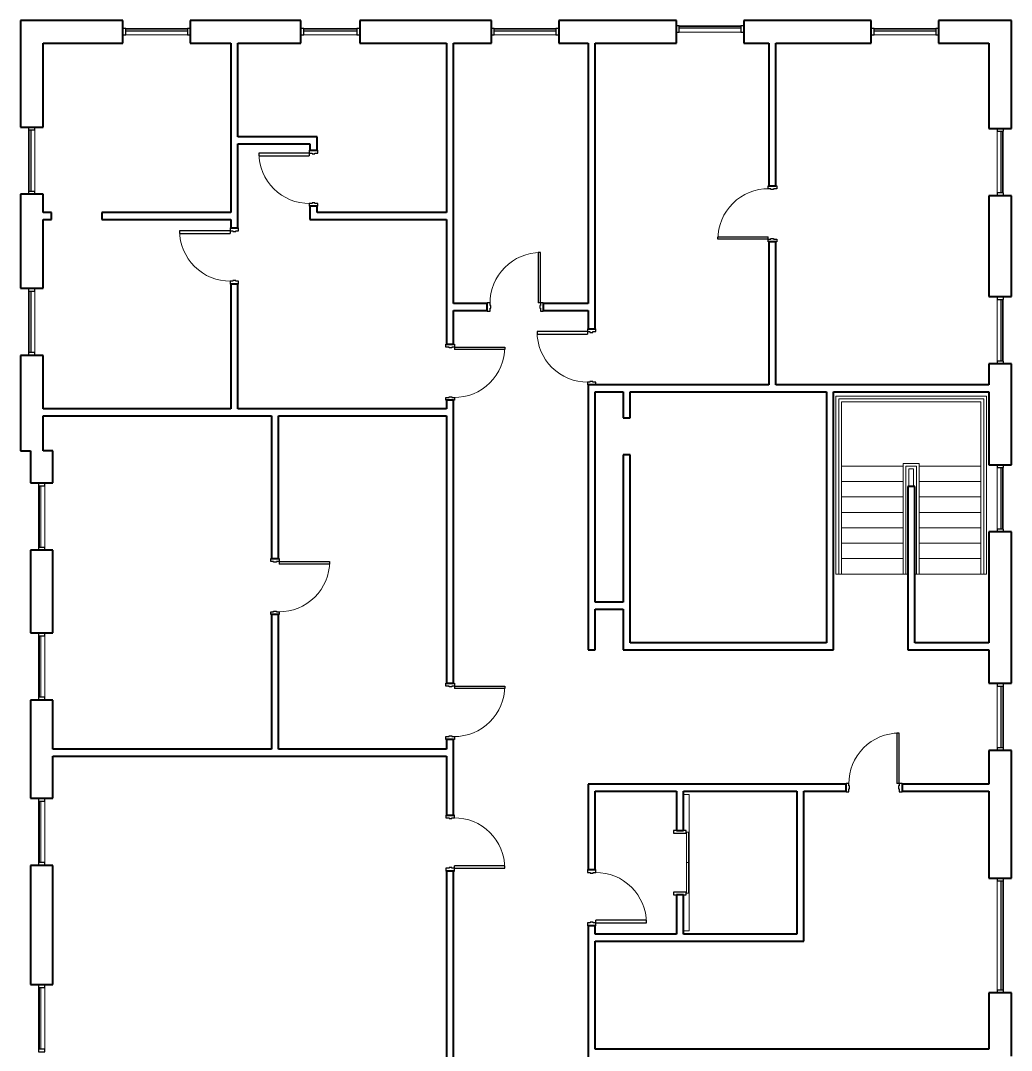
# Model space of a CAD drawing. Header units: inches. Extents: x -1034 to -327, y -1037 to 652.
# Drawn here: x -1034 to -327, y -83 to 652 of the extents above; entities that cross this region are included whole.
import ezdxf

# ---------------------------------------------------------------- set-up
doc = ezdxf.new("R2010")
doc.units = ezdxf.units.IN
doc.header["$MEASUREMENT"] = 0
for name, color, linetype, lineweight in [('A-DOOR', 31, 'Continuous', 15), ('A-DOOR-FRAM', 31, 'Continuous', 25), ('A-FLOR-HRAL', 11, 'Continuous', 9), ('A-GLAZ-CURT', 52, 'Continuous', 9), ('A-GLAZ-CWMG', 51, 'Continuous', 9), ('A-WALL', 113, 'Continuous', 15), ('I-WALL', 2, 'Continuous', 15), ('S-STRS', 31, 'Continuous', 9)]:
    doc.layers.add(name, color=color, linetype=linetype, lineweight=lineweight)

# ---------------------------------------------------------------- blocks, each defined once
blk = doc.blocks.new('Door-Single_CE_ - HM Door-2_ HM Frame-5274701-LEVEL 2 Map Export')
at = {"layer": 'A-DOOR'}
for p, q in [((18, 39), (16.25, 39)), ((16.25, 39), (16.25, 3)), ((18, 3), (18, 39)), ((16.25, 3), (18, 3))]:
    blk.add_line(p, q, dxfattribs=at)
at = {"layer": 'A-DOOR', "lineweight": 25}
for p, q in [((18, 39), (16.25, 39)), ((16.25, 39), (16.25, 3)), ((18, 3), (18, 39)), ((18, 3), (16.25, 3))]:
    blk.add_line(p, q, dxfattribs=at)
at = {"layer": 'A-DOOR', "lineweight": 9}
blk.add_arc((18, 3), 36, 90, 180.5, dxfattribs=at)
blk.add_arc((18, 3), 36, 90, 180.5, dxfattribs=at)
blk.add_arc((18, 3), 36, 90, 180.5, dxfattribs=at)
blk.add_arc((18, 3), 36, 90, 180.5, dxfattribs=at)
at = {"layer": 'A-DOOR-FRAM'}
for p, q in [((-18, 3), (-20, 3)), ((-20, 3), (-20, -3)), ((-18, 1.25), (-18, 3)), ((-17.5, 1.25), (-18, 1.25)), ((-17.5, -0.75), (-17.5, 1.25)), ((18, 1.25), (17.5, 1.25)), ((17.5, 1.25), (17.5, -0.75)), ((20, 3), (18, 3)), ((18, 3), (18, 1.25)), ((20, -3), (20, 3)), ((-20, -3), (-18, -3)), ((-18, -3), (-18, -0.75)), ((-18, -0.75), (-17.5, -0.75)), ((17.5, -0.75), (18, -0.75)), ((18, -0.75), (18, -3)), ((18, -3), (20, -3))]:
    blk.add_line(p, q, dxfattribs=at)
blk = doc.blocks.new('Door-Single_CE_ - HM Door-2_ HM Frame-5274746-LEVEL 2 Map Export')
at = {"layer": 'A-DOOR'}
for p, q in [((16.25, -39), (16.25, -3)), ((16.25, -3), (18, -3)), ((18, -3), (18, -39)), ((18, -39), (16.25, -39))]:
    blk.add_line(p, q, dxfattribs=at)
at = {"layer": 'A-DOOR', "lineweight": 25}
for p, q in [((16.25, -39), (16.25, -3)), ((18, -3), (16.25, -3)), ((18, -3), (18, -39)), ((18, -39), (16.25, -39))]:
    blk.add_line(p, q, dxfattribs=at)
at = {"layer": 'A-DOOR', "lineweight": 9}
blk.add_arc((18, -3), 36, 179.5, 270, dxfattribs=at)
blk.add_arc((18, -3), 36, 179.5, 270, dxfattribs=at)
blk.add_arc((18, -3), 36, 179.5, 270, dxfattribs=at)
blk.add_arc((18, -3), 36, 179.5, 270, dxfattribs=at)
at = {"layer": 'A-DOOR-FRAM'}
for p, q in [((-20, 3), (-18, 3)), ((-20, -3), (-20, 3)), ((-18, 3), (-18, 0.75)), ((-18, 0.75), (-17.5, 0.75)), ((-17.5, 0.75), (-17.5, -1.25)), ((17.5, 0.75), (18, 0.75)), ((17.5, -1.25), (17.5, 0.75)), ((18, 3), (20, 3)), ((18, 0.75), (18, 3)), ((20, 3), (20, -3)), ((-18, -3), (-20, -3)), ((-18, -1.25), (-18, -3)), ((-17.5, -1.25), (-18, -1.25)), ((18, -1.25), (17.5, -1.25)), ((18, -3), (18, -1.25)), ((20, -3), (18, -3))]:
    blk.add_line(p, q, dxfattribs=at)
blk = doc.blocks.new('System Panel - zGlazed-5233005-LEVEL 2 Map Export')
at = {"layer": 'A-GLAZ-CURT', "lineweight": 15}
for p, q in [((22, 1.5), (-22, 1.5)), ((-22, 1.5), (-22, 0.5)), ((-22, 0.5), (22, 0.5)), ((22, 0.5), (22, 1.5))]:
    blk.add_line(p, q, dxfattribs=at)
blk = doc.blocks.new('Rectangular Mullion - 4 1_2_ x 2_ Rectangular_CE_-5186055-LEVEL 2 Map Export')
at = {"layer": 'A-GLAZ-CWMG'}
for p, q in [((-1028.1, 458.82), (-1028.1, 414.82)), ((-1023.6, 458.82), (-1023.6, 414.82))]:
    blk.add_line(p, q, dxfattribs=at)
blk = doc.blocks.new('Rectangular Mullion - 4 1_2_ x 2_ Rectangular_CE_-5233003-LEVEL 2 Map Export')
at = {"layer": 'A-GLAZ-CWMG', "lineweight": 25}
for p, q in [((-2, 2.25), (0, 2.25)), ((-2, -2.25), (-2, 2.25)), ((0, 2.25), (0, -2.25)), ((0, -2.25), (-2, -2.25))]:
    blk.add_line(p, q, dxfattribs=at)
blk = doc.blocks.new('Rectangular Mullion - 4 1_2_ x 2_ Rectangular_CE_-5233004-LEVEL 2 Map Export')
at = {"layer": 'A-GLAZ-CWMG', "lineweight": 25}
for p, q in [((0, 2.25), (-2, 2.25)), ((-2, 2.25), (-2, -2.25)), ((0, -2.25), (0, 2.25)), ((-2, -2.25), (0, -2.25))]:
    blk.add_line(p, q, dxfattribs=at)
blk = doc.blocks.new('System Panel - zGlazed-5233031-LEVEL 2 Map Export')
at = {"layer": 'A-GLAZ-CURT', "lineweight": 15}
for p, q in [((39, 1.5), (-39, 1.5)), ((-39, 1.5), (-39, 0.5)), ((-39, 0.5), (39, 0.5)), ((39, 0.5), (39, 1.5))]:
    blk.add_line(p, q, dxfattribs=at)
blk = doc.blocks.new('Rectangular Mullion - 4 1_2_ x 2_ Rectangular_CE_-5192981-LEVEL 2 Map Export')
at = {"layer": 'A-GLAZ-CWMG'}
for p, q in [((-337.1, -40.18), (-337.1, 37.82)), ((-332.6, -40.18), (-332.6, 37.82))]:
    blk.add_line(p, q, dxfattribs=at)
blk = doc.blocks.new('System Panel - zGlazed-5233033-LEVEL 2 Map Export')
at = {"layer": 'A-GLAZ-CURT', "lineweight": 15}
for p, q in [((19, 1.5), (-19, 1.5)), ((-19, 1.5), (-19, 0.5)), ((-19, 0.5), (19, 0.5)), ((19, 0.5), (19, 1.5))]:
    blk.add_line(p, q, dxfattribs=at)
blk = doc.blocks.new('Rectangular Mullion - 4 1_2_ x 2_ Rectangular_CE_-5195078-LEVEL 2 Map Export')
at = {"layer": 'A-GLAZ-CWMG'}
for p, q in [((-793.85, 646.07), (-831.85, 646.07)), ((-793.85, 641.57), (-831.85, 641.57))]:
    blk.add_line(p, q, dxfattribs=at)
blk = doc.blocks.new('System Panel - zGlazed-5233030-LEVEL 2 Map Export')
at = {"layer": 'A-GLAZ-CURT', "lineweight": 15}
for p, q in [((22, -0.5), (-22, -0.5)), ((-22, -0.5), (-22, -1.5)), ((-22, -1.5), (22, -1.5)), ((22, -1.5), (22, -0.5))]:
    blk.add_line(p, q, dxfattribs=at)
blk = doc.blocks.new('Rectangular Mullion - 4 1_2_ x 2_ Rectangular_CE_-5191266-LEVEL 2 Map Export')
at = {"layer": 'A-GLAZ-CWMG'}
for p, q in [((-830.35, -1026.93), (-874.35, -1026.93)), ((-830.35, -1031.43), (-874.35, -1031.43))]:
    blk.add_line(p, q, dxfattribs=at)
blk = doc.blocks.new('Rectangular Mullion - 4 1_2_ x 2_ Rectangular_CE_-5233007-LEVEL 2 Map Export')
at = {"layer": 'A-GLAZ-CWMG', "lineweight": 25}
for p, q in [((-2, 2.25), (0, 2.25)), ((-2, -2.25), (-2, 2.25)), ((0, 2.25), (0, -2.25)), ((0, -2.25), (-2, -2.25))]:
    blk.add_line(p, q, dxfattribs=at)
blk = doc.blocks.new('Rectangular Mullion - 4 1_2_ x 2_ Rectangular_CE_-5233008-LEVEL 2 Map Export')
at = {"layer": 'A-GLAZ-CWMG', "lineweight": 25}
for p, q in [((0, 2.25), (-2, 2.25)), ((-2, 2.25), (-2, -2.25)), ((0, -2.25), (0, 2.25)), ((-2, -2.25), (0, -2.25))]:
    blk.add_line(p, q, dxfattribs=at)
blk = doc.blocks.new('Railing - Railing-5201070-LEVEL 2 Map Export')
at = {"layer": 'A-FLOR-HRAL'}
for p, q in [((-404.1, 335.82), (-404.1, 256.82)), ((-392.6, 335.82), (-404.1, 335.82)), ((-402.1, 333.82), (-402.1, 256.82)), ((-394.6, 333.82), (-402.1, 333.82)), ((-394.6, 256.82), (-394.6, 333.82)), ((-392.6, 333.82), (-392.6, 335.82)), ((-392.6, 256.82), (-392.6, 333.82)), ((-402.1, 256.82), (-404.1, 256.82)), ((-392.6, 256.82), (-394.6, 256.82))]:
    blk.add_line(p, q, dxfattribs=at)
blk = doc.blocks.new('Railing - Railing-5201074-LEVEL 2 Map Export')
at = {"layer": 'A-FLOR-HRAL'}
for p, q in [((-450.1, 381.82), (-450.1, 333.82)), ((-346.6, 381.82), (-450.1, 381.82)), ((-448.1, 379.82), (-448.1, 333.82)), ((-348.6, 379.82), (-448.1, 379.82)), ((-348.6, 333.82), (-348.6, 379.82)), ((-346.6, 333.82), (-346.6, 381.82)), ((-450.1, 333.82), (-450.1, 256.82)), ((-448.1, 333.82), (-448.1, 256.82)), ((-348.6, 256.82), (-348.6, 333.82)), ((-346.6, 256.82), (-346.6, 333.82)), ((-448.1, 256.82), (-450.1, 256.82)), ((-346.6, 256.82), (-348.6, 256.82))]:
    blk.add_line(p, q, dxfattribs=at)
blk = doc.blocks.new('Door-Single_CE_ - WD Door-2_ WD Frame-5274733-LEVEL 2 Map Export')
at = {"layer": 'A-DOOR'}
for p, q in [((18, 39), (16, 39)), ((16, 39), (16, 3)), ((18, 3), (18, 39)), ((16, 3), (18, 3))]:
    blk.add_line(p, q, dxfattribs=at)
at = {"layer": 'A-DOOR', "lineweight": 25}
for p, q in [((18, 39), (16, 39)), ((16, 39), (16, 3)), ((18, 3), (18, 39)), ((18, 3), (16, 3))]:
    blk.add_line(p, q, dxfattribs=at)
at = {"layer": 'A-DOOR', "lineweight": 9}
blk.add_arc((18, 3), 36, 90, 180.5, dxfattribs=at)
blk.add_arc((18, 3), 36, 90, 180.5, dxfattribs=at)
blk.add_arc((18, 3), 36, 90, 180.5, dxfattribs=at)
blk.add_arc((18, 3), 36, 90, 180.5, dxfattribs=at)
at = {"layer": 'A-DOOR-FRAM'}
for p, q in [((-18, 3), (-20, 3)), ((-20, 3), (-20, -3)), ((-18, 1), (-18, 3)), ((-17.5, 1), (-18, 1)), ((-17.5, -1), (-17.5, 1)), ((18, 1), (17.5, 1)), ((17.5, 1), (17.5, -1)), ((20, 3), (18, 3)), ((18, 3), (18, 1)), ((20, -3), (20, 3)), ((-20, -3), (-18, -3)), ((-18, -3), (-18, -1)), ((-18, -1), (-17.5, -1)), ((17.5, -1), (18, -1)), ((18, -1), (18, -3)), ((18, -3), (20, -3))]:
    blk.add_line(p, q, dxfattribs=at)
blk = doc.blocks.new('Elev Dr Ctr Open 1 Speed - 3_-6_ x 7_-0_-5211683-LEVEL 2 Map Export')
at = {"layer": 'A-DOOR'}
for p, q in [((-21.75, -4.75), (-21.75, -6)), ((0, -4.75), (-21.75, -4.75)), ((-21.75, -6), (0, -6)), ((0, -6), (0, -4.75)), ((21.75, -4.75), (0, -4.75)), ((0, -6), (21.75, -6)), ((21.75, -6), (21.75, -4.75))]:
    blk.add_line(p, q, dxfattribs=at)
at = {"layer": 'A-DOOR-FRAM'}
for p, q in [((-23, 4.5), (-23, -4.5)), ((-21, 4.5), (-23, 4.5)), ((-21, -4.5), (-21, 4.5)), ((21, 4.5), (21, -4.5)), ((23, 4.5), (21, 4.5)), ((23, -4.5), (23, 4.5)), ((-23, -4.5), (-21, -4.5)), ((21, -4.5), (23, -4.5))]:
    blk.add_line(p, q, dxfattribs=at)
at = {"layer": 'A-DOOR-FRAM', "lineweight": 9}
for p, q in [((-48.625, -2.5), (-48.625, -6.5)), ((-48.625, -6.5), (48.625, -6.5)), ((48.625, -6.5), (48.625, -2.5))]:
    blk.add_line(p, q, dxfattribs=at)
blk = doc.blocks.new('Door-Single_CE_ - WD Door-2_ WD Frame-5274729-LEVEL 2 Map Export')
at = {"layer": 'A-DOOR'}
for p, q in [((16, -39), (16, -3)), ((16, -3), (18, -3)), ((18, -3), (18, -39)), ((18, -39), (16, -39))]:
    blk.add_line(p, q, dxfattribs=at)
at = {"layer": 'A-DOOR', "lineweight": 25}
for p, q in [((16, -39), (16, -3)), ((18, -3), (16, -3)), ((18, -3), (18, -39)), ((18, -39), (16, -39))]:
    blk.add_line(p, q, dxfattribs=at)
at = {"layer": 'A-DOOR', "lineweight": 9}
blk.add_arc((18, -3), 36, 179.5, 270, dxfattribs=at)
blk.add_arc((18, -3), 36, 179.5, 270, dxfattribs=at)
blk.add_arc((18, -3), 36, 179.5, 270, dxfattribs=at)
blk.add_arc((18, -3), 36, 179.5, 270, dxfattribs=at)
at = {"layer": 'A-DOOR-FRAM'}
for p, q in [((-20, 3), (-18, 3)), ((-20, -3), (-20, 3)), ((-18, 3), (-18, 1)), ((-18, 1), (-17.5, 1)), ((-17.5, 1), (-17.5, -1)), ((17.5, 1), (18, 1)), ((17.5, -1), (17.5, 1)), ((18, 3), (20, 3)), ((18, 1), (18, 3)), ((20, 3), (20, -3)), ((-18, -3), (-20, -3)), ((-18, -1), (-18, -3)), ((-17.5, -1), (-18, -1)), ((18, -1), (17.5, -1)), ((18, -3), (18, -1)), ((20, -3), (18, -3))]:
    blk.add_line(p, q, dxfattribs=at)

msp = doc.modelspace()

# ---------------------------------------------------------------- linework, layer by layer
at = {"layer": 'A-WALL', "lineweight": 40}
for p, q in [((-1033.85, 651.82), (-1033.85, 575.82)), ((-960.85, 651.82), (-1033.85, 651.82)), ((-960.85, 635.82), (-960.85, 651.82)), ((-833.85, 651.82), (-912.85, 651.82)), ((-912.85, 651.82), (-912.85, 635.82)), ((-833.85, 635.82), (-833.85, 651.82)), ((-697.85, 651.82), (-791.85, 651.82)), ((-791.85, 651.82), (-791.85, 635.82)), ((-697.85, 635.82), (-697.85, 651.82)), ((-565.85, 651.82), (-649.85, 651.82)), ((-649.85, 651.82), (-649.85, 635.82)), ((-565.85, 635.82), (-565.85, 651.82)), ((-426.85, 651.82), (-517.85, 651.82)), ((-517.85, 651.82), (-517.85, 635.82)), ((-426.85, 635.82), (-426.85, 651.82)), ((-326.85, 651.82), (-378.85, 651.82)), ((-378.85, 651.82), (-378.85, 635.82)), ((-326.85, 574.82), (-326.85, 651.82)), ((-1017.85, 575.82), (-1017.85, 635.82)), ((-1017.85, 635.82), (-960.85, 635.82)), ((-912.85, 635.82), (-883.85, 635.82)), ((-878.85, 635.82), (-833.85, 635.82)), ((-791.85, 635.82), (-729.85, 635.82)), ((-724.85, 635.82), (-697.85, 635.82)), ((-649.85, 635.82), (-628.85, 635.82)), ((-623.85, 635.82), (-565.85, 635.82)), ((-517.85, 635.82), (-499.85, 635.82)), ((-494.85, 635.82), (-426.85, 635.82)), ((-378.85, 635.82), (-342.85, 635.82)), ((-342.85, 635.82), (-342.85, 574.82)), ((-1033.85, 575.82), (-1017.85, 575.82)), ((-342.85, 574.82), (-326.85, 574.82)), ((-1017.85, 527.82), (-1033.85, 527.82)), ((-1033.85, 527.82), (-1033.85, 460.82)), ((-1017.85, 514.82), (-1017.85, 527.82)), ((-342.85, 526.82), (-342.85, 454.82)), ((-326.85, 526.82), (-342.85, 526.82)), ((-326.85, 454.82), (-326.85, 526.82)), ((-1017.85, 460.82), (-1017.85, 509.82)), ((-1033.85, 460.82), (-1017.85, 460.82)), ((-342.85, 454.82), (-326.85, 454.82)), ((-1017.85, 412.82), (-1033.85, 412.82)), ((-1033.85, 412.82), (-1033.85, 344.82)), ((-1017.85, 374.82), (-1017.85, 412.82)), ((-342.85, 406.82), (-342.85, 391.82)), ((-326.85, 406.82), (-342.85, 406.82)), ((-326.85, 334.82), (-326.85, 406.82)), ((-342.85, 386.82), (-342.85, 334.82)), ((-1017.85, 344.82), (-1017.85, 369.82)), ((-1033.85, 344.82), (-1026.85, 344.82)), ((-1026.85, 344.82), (-1026.85, 321.82)), ((-1010.85, 344.82), (-1017.85, 344.82)), ((-1010.85, 321.82), (-1010.85, 344.82)), ((-342.85, 334.82), (-326.85, 334.82)), ((-1026.85, 321.82), (-1010.85, 321.82)), ((-342.85, 286.82), (-342.85, 207.82)), ((-326.85, 286.82), (-342.85, 286.82)), ((-326.85, 178.82), (-326.85, 286.82)), ((-1010.85, 273.82), (-1026.85, 273.82)), ((-1026.85, 273.82), (-1026.85, 214.82)), ((-1010.85, 214.82), (-1010.85, 273.82)), ((-1026.85, 214.82), (-1010.85, 214.82)), ((-342.85, 202.82), (-342.85, 178.82)), ((-342.85, 178.82), (-326.85, 178.82)), ((-1010.85, 166.82), (-1026.85, 166.82)), ((-1026.85, 166.82), (-1026.85, 96.82)), ((-1010.85, 131.82), (-1010.85, 166.82)), ((-1010.85, 96.82), (-1010.85, 126.82)), ((-342.85, 130.82), (-342.85, 106.82)), ((-326.85, 130.82), (-342.85, 130.82)), ((-326.85, 39.82), (-326.85, 130.82)), ((-1026.85, 96.82), (-1010.85, 96.82)), ((-342.85, 101.82), (-342.85, 39.82)), ((-1010.85, 48.82), (-1026.85, 48.82)), ((-1026.85, 48.82), (-1026.85, -36.18)), ((-1010.85, -36.18), (-1010.85, 48.82)), ((-342.85, 39.82), (-326.85, 39.82)), ((-1026.85, -36.18), (-1010.85, -36.18)), ((-342.85, -42.18), (-342.85, -82.18)), ((-326.85, -42.18), (-342.85, -42.18)), ((-326.85, -87.18), (-326.85, -42.18))]:
    msp.add_line(p, q, dxfattribs=at)
at = {"layer": 'I-WALL', "lineweight": 40}
for p, q in [((-883.85, 635.82), (-883.85, 514.82)), ((-878.85, 568.82), (-878.85, 635.82)), ((-729.85, 635.82), (-729.85, 514.82)), ((-724.85, 449.82), (-724.85, 635.82)), ((-628.85, 635.82), (-628.85, 449.82)), ((-623.85, 431.82), (-623.85, 635.82)), ((-499.85, 635.82), (-499.85, 533.82)), ((-494.85, 533.82), (-494.85, 635.82)), ((-822.35, 568.82), (-878.85, 568.82)), ((-822.35, 559.32), (-822.35, 568.82)), ((-878.85, 503.82), (-878.85, 563.82)), ((-878.85, 563.82), (-827.35, 563.82)), ((-827.35, 563.82), (-827.35, 559.32)), ((-827.35, 559.32), (-822.35, 559.32)), ((-499.85, 533.82), (-494.85, 533.82)), ((-1011.85, 514.82), (-1017.85, 514.82)), ((-1011.85, 509.82), (-1011.85, 514.82)), ((-883.85, 514.82), (-975.85, 514.82)), ((-975.85, 514.82), (-975.85, 509.82)), ((-822.35, 519.32), (-827.35, 519.32)), ((-827.35, 519.32), (-827.35, 509.82)), ((-822.35, 514.82), (-822.35, 519.32)), ((-729.85, 514.82), (-822.35, 514.82)), ((-1017.85, 509.82), (-1011.85, 509.82)), ((-975.85, 509.82), (-883.85, 509.82)), ((-883.85, 509.82), (-883.85, 503.82)), ((-827.35, 509.82), (-729.85, 509.82)), ((-729.85, 509.82), (-729.85, 420.82)), ((-883.85, 503.82), (-878.85, 503.82)), ((-499.85, 493.82), (-499.85, 391.82)), ((-494.85, 493.82), (-499.85, 493.82)), ((-494.85, 391.82), (-494.85, 493.82)), ((-878.85, 463.82), (-883.85, 463.82)), ((-883.85, 463.82), (-883.85, 374.82)), ((-878.85, 374.82), (-878.85, 463.82)), ((-700.85, 449.82), (-724.85, 449.82)), ((-700.85, 444.82), (-700.85, 449.82)), ((-628.85, 449.82), (-660.85, 449.82)), ((-660.85, 449.82), (-660.85, 444.82)), ((-724.85, 420.82), (-724.85, 444.82)), ((-724.85, 444.82), (-700.85, 444.82)), ((-660.85, 444.82), (-628.85, 444.82)), ((-628.85, 444.82), (-628.85, 431.82)), ((-628.85, 431.82), (-623.85, 431.82)), ((-729.85, 420.82), (-724.85, 420.82)), ((-499.85, 391.82), (-628.85, 391.82)), ((-628.85, 391.82), (-628.85, 202.82)), ((-342.85, 391.82), (-494.85, 391.82)), ((-623.85, 386.82), (-603.85, 386.82)), ((-623.85, 236.82), (-623.85, 386.82)), ((-603.85, 386.82), (-603.85, 368.32)), ((-598.85, 386.82), (-458.85, 386.82)), ((-598.85, 368.32), (-598.85, 386.82)), ((-458.85, 386.82), (-458.85, 207.82)), ((-453.85, 386.82), (-342.85, 386.82)), ((-453.85, 202.82), (-453.85, 386.82)), ((-724.85, 380.82), (-729.85, 380.82)), ((-729.85, 380.82), (-729.85, 374.82)), ((-724.85, 178.82), (-724.85, 380.82)), ((-883.85, 374.82), (-1017.85, 374.82)), ((-1017.85, 369.82), (-854.85, 369.82)), ((-729.85, 374.82), (-878.85, 374.82)), ((-854.85, 369.82), (-854.85, 267.82)), ((-849.85, 369.82), (-729.85, 369.82)), ((-849.85, 267.82), (-849.85, 369.82)), ((-729.85, 369.82), (-729.85, 178.82)), ((-603.85, 368.32), (-598.85, 368.32)), ((-603.85, 341.82), (-603.85, 236.82)), ((-598.85, 341.82), (-603.85, 341.82)), ((-598.85, 207.82), (-598.85, 341.82)), ((-395.85, 319.32), (-400.85, 319.32)), ((-400.85, 319.32), (-400.85, 202.82)), ((-395.85, 207.82), (-395.85, 319.32)), ((-854.85, 267.82), (-849.85, 267.82)), ((-603.85, 236.82), (-623.85, 236.82)), ((-623.85, 231.82), (-603.85, 231.82)), ((-623.85, 202.82), (-623.85, 231.82)), ((-603.85, 231.82), (-603.85, 202.82)), ((-849.85, 227.82), (-854.85, 227.82)), ((-854.85, 227.82), (-854.85, 131.82)), ((-849.85, 131.82), (-849.85, 227.82)), ((-458.85, 207.82), (-598.85, 207.82)), ((-342.85, 207.82), (-395.85, 207.82)), ((-628.85, 202.82), (-623.85, 202.82)), ((-603.85, 202.82), (-453.85, 202.82)), ((-400.85, 202.82), (-342.85, 202.82)), ((-729.85, 178.82), (-724.85, 178.82)), ((-724.85, 138.82), (-729.85, 138.82)), ((-729.85, 138.82), (-729.85, 131.82)), ((-724.85, 84.82), (-724.85, 138.82)), ((-854.85, 131.82), (-1010.85, 131.82)), ((-1010.85, 126.82), (-729.85, 126.82)), ((-729.85, 131.82), (-849.85, 131.82)), ((-729.85, 126.82), (-729.85, 84.82)), ((-628.85, 106.82), (-628.85, 45.82)), ((-444.85, 106.82), (-628.85, 106.82)), ((-444.85, 101.82), (-444.85, 106.82)), ((-342.85, 106.82), (-404.85, 106.82)), ((-404.85, 106.82), (-404.85, 101.82)), ((-623.85, 45.82), (-623.85, 101.82)), ((-623.85, 101.82), (-565.85, 101.82)), ((-565.85, 101.82), (-565.85, 73.82)), ((-560.85, 101.82), (-479.85, 101.82)), ((-560.85, 73.82), (-560.85, 101.82)), ((-479.85, 101.82), (-479.85, -0.18)), ((-474.85, -5.18), (-474.85, 101.82)), ((-474.85, 101.82), (-444.85, 101.82)), ((-404.85, 101.82), (-342.85, 101.82)), ((-729.85, 84.82), (-724.85, 84.82)), ((-565.85, 73.82), (-560.85, 73.82)), ((-724.85, 44.82), (-729.85, 44.82)), ((-729.85, 44.82), (-729.85, -333.18)), ((-724.85, -333.18), (-724.85, 44.82)), ((-628.85, 45.82), (-623.85, 45.82)), ((-560.85, 27.82), (-565.85, 27.82)), ((-565.85, 27.82), (-565.85, -0.18)), ((-560.85, -0.18), (-560.85, 27.82)), ((-623.85, 5.82), (-628.85, 5.82)), ((-628.85, 5.82), (-628.85, -517.18)), ((-623.85, -0.18), (-623.85, 5.82)), ((-565.85, -0.18), (-623.85, -0.18)), ((-623.85, -82.18), (-623.85, -5.18)), ((-623.85, -5.18), (-474.85, -5.18)), ((-479.85, -0.18), (-560.85, -0.18)), ((-342.85, -82.18), (-623.85, -82.18))]:
    msp.add_line(p, q, dxfattribs=at)
at = {"layer": 'S-STRS'}
for p, q in [((-344.6, 383.82), (-452.1, 383.82)), ((-452.1, 383.82), (-452.1, 342.65)), ((-344.6, 335.99), (-344.6, 383.82)), ((-452.1, 342.65), (-452.1, 256.82)), ((-404.1, 333.82), (-448.1, 333.82)), ((-400.1, 331.82), (-400.1, 319.32)), ((-400.1, 331.82), (-396.6, 331.82)), ((-396.6, 319.32), (-396.6, 331.82)), ((-392.6, 333.82), (-348.6, 333.82)), ((-344.6, 256.82), (-344.6, 335.99)), ((-404.1, 322.82), (-448.1, 322.82)), ((-392.6, 322.82), (-348.6, 322.82)), ((-404.1, 311.82), (-448.1, 311.82)), ((-392.6, 311.82), (-348.6, 311.82)), ((-404.1, 300.82), (-448.1, 300.82)), ((-392.6, 300.82), (-348.6, 300.82)), ((-404.1, 289.82), (-448.1, 289.82)), ((-392.6, 289.82), (-348.6, 289.82)), ((-404.1, 278.82), (-448.1, 278.82)), ((-392.6, 278.82), (-348.6, 278.82)), ((-404.1, 267.82), (-448.1, 267.82)), ((-392.6, 267.82), (-348.6, 267.82)), ((-452.1, 256.82), (-450.1, 256.82)), ((-404.1, 256.82), (-448.1, 256.82)), ((-402.1, 256.82), (-400.85, 256.82)), ((-395.85, 256.82), (-394.6, 256.82)), ((-392.6, 256.82), (-348.6, 256.82)), ((-346.6, 256.82), (-344.6, 256.82))]:
    msp.add_line(p, q, dxfattribs=at)

# ---------------------------------------------------------------- block references
at = {"layer": 'A-DOOR', "lineweight": 9}
for name, p, rotation in [('Door-Single_CE_ - WD Door-2_ WD Frame-5274733-LEVEL 2 Map Export', (-824.85, 539.32), 89.99999999999972), ('Door-Single_CE_ - HM Door-2_ HM Frame-5274746-LEVEL 2 Map Export', (-497.35, 513.82), 269.9999999999997), ('Door-Single_CE_ - WD Door-2_ WD Frame-5274733-LEVEL 2 Map Export', (-881.35, 483.82), 89.99999999999972), ('Door-Single_CE_ - HM Door-2_ HM Frame-5274701-LEVEL 2 Map Export', (-626.35, 411.82), 89.99999999999969), ('Door-Single_CE_ - HM Door-2_ HM Frame-5274746-LEVEL 2 Map Export', (-727.35, 400.82), 89.99999999999972), ('Door-Single_CE_ - WD Door-2_ WD Frame-5274729-LEVEL 2 Map Export', (-852.35, 247.82), 89.99999999999969), ('Door-Single_CE_ - HM Door-2_ HM Frame-5274746-LEVEL 2 Map Export', (-727.35, 158.82), 89.99999999999972), ('Door-Single_CE_ - HM Door-2_ HM Frame-5274701-LEVEL 2 Map Export', (-727.35, 64.82), 269.9999999999997), ('Door-Single_CE_ - WD Door-2_ WD Frame-5274733-LEVEL 2 Map Export', (-626.35, 25.82), 269.9999999999997)]:
    msp.add_blockref(name, p, dxfattribs=dict(at, rotation=rotation))
for p in [(-680.85, 447.32), (-424.85, 104.32)]:
    msp.add_blockref('Door-Single_CE_ - HM Door-2_ HM Frame-5274701-LEVEL 2 Map Export', p, dxfattribs=at)
at = {"layer": 'A-DOOR-FRAM', "rotation": 89.99999999999969}
msp.add_blockref('Elev Dr Ctr Open 1 Speed - 3_-6_ x 7_-0_-5211683-LEVEL 2 Map Export', (-563.35, 50.82), dxfattribs=at)
at = {"layer": 'A-FLOR-HRAL'}
for name in ['Railing - Railing-5201074-LEVEL 2 Map Export', 'Railing - Railing-5201070-LEVEL 2 Map Export']:
    msp.add_blockref(name, (0, 0), dxfattribs=at)
at = {"layer": 'A-GLAZ-CURT'}
for name, p in [('System Panel - zGlazed-5233005-LEVEL 2 Map Export', (-541.85, 645.82)), ('System Panel - zGlazed-5233005-LEVEL 2 Map Export', (-936.85, 643.82)), ('System Panel - zGlazed-5233033-LEVEL 2 Map Export', (-812.85, 643.82)), ('System Panel - zGlazed-5233005-LEVEL 2 Map Export', (-673.85, 643.82)), ('System Panel - zGlazed-5233005-LEVEL 2 Map Export', (-402.85, 643.82))]:
    msp.add_blockref(name, p, dxfattribs=at)
for name, p, rotation in [('System Panel - zGlazed-5233005-LEVEL 2 Map Export', (-1025.85, 551.82), 89.99999999999973), ('System Panel - zGlazed-5233005-LEVEL 2 Map Export', (-334.85, 550.82), 269.9999999999997), ('System Panel - zGlazed-5233005-LEVEL 2 Map Export', (-1025.85, 436.82), 89.99999999999974), ('System Panel - zGlazed-5233005-LEVEL 2 Map Export', (-334.85, 430.82), 269.9999999999997), ('System Panel - zGlazed-5233005-LEVEL 2 Map Export', (-334.85, 310.82), 269.9999999999998), ('System Panel - zGlazed-5233005-LEVEL 2 Map Export', (-1018.85, 297.82), 89.99999999999969), ('System Panel - zGlazed-5233005-LEVEL 2 Map Export', (-1018.85, 190.82), 89.99999999999969), ('System Panel - zGlazed-5233030-LEVEL 2 Map Export', (-334.85, 154.82), 89.99999999999969), ('System Panel - zGlazed-5233005-LEVEL 2 Map Export', (-1018.85, 72.82), 89.99999999999969), ('System Panel - zGlazed-5233031-LEVEL 2 Map Export', (-334.85, -1.18), 269.9999999999997), ('System Panel - zGlazed-5233005-LEVEL 2 Map Export', (-1018.85, -60.18), 89.99999999999969)]:
    msp.add_blockref(name, p, dxfattribs=dict(at, rotation=rotation))
at = {"layer": 'A-GLAZ-CWMG'}
for name, p, rotation in [('Rectangular Mullion - 4 1_2_ x 2_ Rectangular_CE_-5233004-LEVEL 2 Map Export', (-565.85, 645.82), 180), ('Rectangular Mullion - 4 1_2_ x 2_ Rectangular_CE_-5186055-LEVEL 2 Map Export', (-978.67, -380.03), 270), ('Rectangular Mullion - 4 1_2_ x 2_ Rectangular_CE_-5233004-LEVEL 2 Map Export', (-960.85, 643.82), 180), ('Rectangular Mullion - 4 1_2_ x 2_ Rectangular_CE_-5186055-LEVEL 2 Map Export', (-1373.67, -382.03), 270), ('Rectangular Mullion - 4 1_2_ x 2_ Rectangular_CE_-5233004-LEVEL 2 Map Export', (-833.85, 643.82), 180), ('Rectangular Mullion - 4 1_2_ x 2_ Rectangular_CE_-5233004-LEVEL 2 Map Export', (-697.85, 643.82), 180), ('Rectangular Mullion - 4 1_2_ x 2_ Rectangular_CE_-5186055-LEVEL 2 Map Export', (-1110.67, -382.03), 270), ('Rectangular Mullion - 4 1_2_ x 2_ Rectangular_CE_-5233004-LEVEL 2 Map Export', (-426.85, 643.82), 180), ('Rectangular Mullion - 4 1_2_ x 2_ Rectangular_CE_-5186055-LEVEL 2 Map Export', (-839.67, -382.03), 270), ('Rectangular Mullion - 4 1_2_ x 2_ Rectangular_CE_-5233004-LEVEL 2 Map Export', (-334.85, 574.82), 89.99999999999969), ('Rectangular Mullion - 4 1_2_ x 2_ Rectangular_CE_-5186055-LEVEL 2 Map Export', (-1360.71, 987.64), 180), ('Rectangular Mullion - 4 1_2_ x 2_ Rectangular_CE_-5233004-LEVEL 2 Map Export', (-1025.85, 527.82), 269.9999999999997), ('Rectangular Mullion - 4 1_2_ x 2_ Rectangular_CE_-5233004-LEVEL 2 Map Export', (-334.85, 454.82), 89.99999999999969), ('Rectangular Mullion - 4 1_2_ x 2_ Rectangular_CE_-5186055-LEVEL 2 Map Export', (-1360.71, 867.64), 180), ('Rectangular Mullion - 4 1_2_ x 2_ Rectangular_CE_-5233004-LEVEL 2 Map Export', (-1025.85, 412.82), 269.9999999999998), ('Rectangular Mullion - 4 1_2_ x 2_ Rectangular_CE_-5233004-LEVEL 2 Map Export', (-334.85, 334.82), 89.99999999999974), ('Rectangular Mullion - 4 1_2_ x 2_ Rectangular_CE_-5186055-LEVEL 2 Map Export', (-1360.71, 747.64), 180), ('Rectangular Mullion - 4 1_2_ x 2_ Rectangular_CE_-5233004-LEVEL 2 Map Export', (-1018.85, 273.82), 269.9999999999997), ('Rectangular Mullion - 4 1_2_ x 2_ Rectangular_CE_-5191266-LEVEL 2 Map Export', (-1364.03, 1007.17), 89.99999999999991), ('Rectangular Mullion - 4 1_2_ x 2_ Rectangular_CE_-5233004-LEVEL 2 Map Export', (-1018.85, 166.82), 269.9999999999997), ('Rectangular Mullion - 4 1_2_ x 2_ Rectangular_CE_-5233008-LEVEL 2 Map Export', (-334.85, 130.82), 269.9999999999997), ('Rectangular Mullion - 4 1_2_ x 2_ Rectangular_CE_-5233004-LEVEL 2 Map Export', (-1018.85, 48.82), 269.9999999999997), ('Rectangular Mullion - 4 1_2_ x 2_ Rectangular_CE_-5233004-LEVEL 2 Map Export', (-334.85, 39.82), 89.99999999999973), ('Rectangular Mullion - 4 1_2_ x 2_ Rectangular_CE_-5233004-LEVEL 2 Map Export', (-1018.85, -84.18), 269.9999999999997)]:
    msp.add_blockref(name, p, dxfattribs=dict(at, rotation=rotation))
at = {"layer": 'A-GLAZ-CWMG', "extrusion": (0, 0, -1)}
for name, p, rotation in [('Rectangular Mullion - 4 1_2_ x 2_ Rectangular_CE_-5233003-LEVEL 2 Map Export', (517.85, 645.82), 180), ('Rectangular Mullion - 4 1_2_ x 2_ Rectangular_CE_-5233003-LEVEL 2 Map Export', (912.85, 643.82), 180), ('Rectangular Mullion - 4 1_2_ x 2_ Rectangular_CE_-5233003-LEVEL 2 Map Export', (791.85, 643.82), 180), ('Rectangular Mullion - 4 1_2_ x 2_ Rectangular_CE_-5233003-LEVEL 2 Map Export', (649.85, 643.82), 180), ('Rectangular Mullion - 4 1_2_ x 2_ Rectangular_CE_-5233003-LEVEL 2 Map Export', (378.85, 643.82), 180), ('Rectangular Mullion - 4 1_2_ x 2_ Rectangular_CE_-5233003-LEVEL 2 Map Export', (1025.85, 575.82), 90.00000000000028), ('Rectangular Mullion - 4 1_2_ x 2_ Rectangular_CE_-5233003-LEVEL 2 Map Export', (334.85, 526.82), 270.0000000000003), ('Rectangular Mullion - 4 1_2_ x 2_ Rectangular_CE_-5233003-LEVEL 2 Map Export', (1025.85, 460.82), 90.00000000000026), ('Rectangular Mullion - 4 1_2_ x 2_ Rectangular_CE_-5233003-LEVEL 2 Map Export', (334.85, 406.82), 270.0000000000003), ('Rectangular Mullion - 4 1_2_ x 2_ Rectangular_CE_-5233003-LEVEL 2 Map Export', (1018.85, 321.82), 90.0000000000003), ('Rectangular Mullion - 4 1_2_ x 2_ Rectangular_CE_-5233003-LEVEL 2 Map Export', (334.85, 286.82), 270.0000000000002), ('Rectangular Mullion - 4 1_2_ x 2_ Rectangular_CE_-5233003-LEVEL 2 Map Export', (1018.85, 214.82), 90.0000000000003), ('Rectangular Mullion - 4 1_2_ x 2_ Rectangular_CE_-5233007-LEVEL 2 Map Export', (334.85, 178.82), 90.0000000000003), ('Rectangular Mullion - 4 1_2_ x 2_ Rectangular_CE_-5233003-LEVEL 2 Map Export', (1018.85, 96.82), 90.0000000000003), ('Rectangular Mullion - 4 1_2_ x 2_ Rectangular_CE_-5233003-LEVEL 2 Map Export', (1018.85, -36.18), 90.0000000000003), ('Rectangular Mullion - 4 1_2_ x 2_ Rectangular_CE_-5233003-LEVEL 2 Map Export', (334.85, -42.18), 270.0000000000002)]:
    msp.add_blockref(name, p, dxfattribs=dict(at, rotation=rotation))
at = {"layer": 'A-GLAZ-CWMG'}
for name, p in [('Rectangular Mullion - 4 1_2_ x 2_ Rectangular_CE_-5195078-LEVEL 2 Map Export', (0, 0)), ('Rectangular Mullion - 4 1_2_ x 2_ Rectangular_CE_-5186055-LEVEL 2 Map Export', (0, 115)), ('Rectangular Mullion - 4 1_2_ x 2_ Rectangular_CE_-5186055-LEVEL 2 Map Export', (0, 0)), ('Rectangular Mullion - 4 1_2_ x 2_ Rectangular_CE_-5186055-LEVEL 2 Map Export', (7, -139)), ('Rectangular Mullion - 4 1_2_ x 2_ Rectangular_CE_-5186055-LEVEL 2 Map Export', (7, -246)), ('Rectangular Mullion - 4 1_2_ x 2_ Rectangular_CE_-5186055-LEVEL 2 Map Export', (7, -364)), ('Rectangular Mullion - 4 1_2_ x 2_ Rectangular_CE_-5192981-LEVEL 2 Map Export', (0, 0)), ('Rectangular Mullion - 4 1_2_ x 2_ Rectangular_CE_-5186055-LEVEL 2 Map Export', (7, -497))]:
    msp.add_blockref(name, p, dxfattribs=at)

doc.saveas('drawing.dxf')
